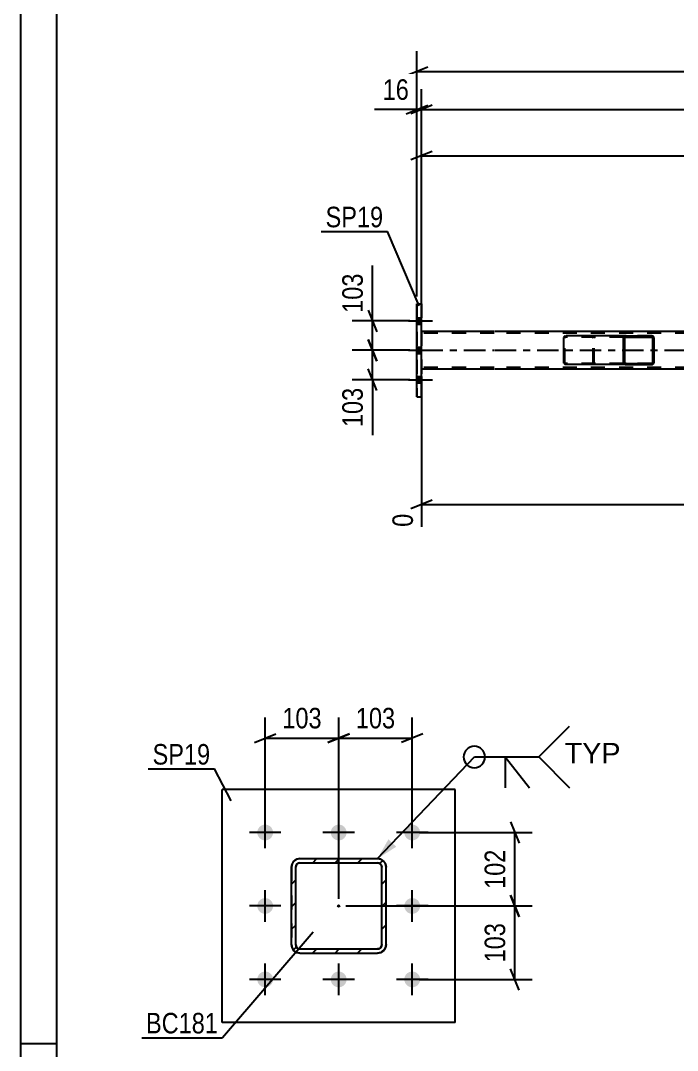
# Model space of a CAD drawing. Header units: millimetres. Extents: x 0 to 841, y 0 to 594.
# Drawn here: x 0 to 91.6, y 148.1 to 291.8 of the extents above; entities that cross this region are included whole.
import ezdxf

# ---------------------------------------------------------------- set-up
doc = ezdxf.new("R2010")
doc.units = ezdxf.units.MM
doc.linetypes.add('DXK_LINE_DOT2', pattern=[3.9198, 1.9599, -1.9599])
doc.linetypes.add('DXK_LINE_DOT3', pattern=[5.9187, 2.979, -0.9799, 0.9799, -0.9799])
doc.styles.add('Arial', font='ARIAL.TTF', dxfattribs={"height": 0.2})
doc.styles.add('Arial Narrow', font='ARIALN.TTF', dxfattribs={"height": 0.2})

# ---------------------------------------------------------------- blocks, each defined once
blk = doc.blocks.new('Unknown-814553173-1135')
at = {"color": 5, "linetype": 'Continuous'}
for p, q in [((0, 594), (0, 0)), ((5, 589), (5, 5)), ((5, 149), (0, 149))]:
    blk.add_line(p, q, dxfattribs=at)
blk = doc.blocks.new('Bolt-814553173-5711 - 5489')
at = {"linetype": 'Continuous'}
for points in [[(55.9, 249.45), (55.9, 250.33), (55.26, 250.33), (55.26, 249.45)], [(55.9, 249.45), (55.9, 250.33), (55.26, 250.33), (55.26, 249.45)], [(55.9, 249.45), (55.9, 250.33), (55.26, 250.33), (55.26, 249.45)], [(55.9, 245.35), (55.9, 246.23), (55.26, 246.23), (55.26, 245.35)], [(55.9, 245.35), (55.9, 246.23), (55.26, 246.23), (55.26, 245.35)], [(55.9, 241.25), (55.9, 242.13), (55.26, 242.13), (55.26, 241.25)], [(55.9, 241.25), (55.9, 242.13), (55.26, 242.13), (55.26, 241.25)], [(55.9, 241.25), (55.9, 242.13), (55.26, 242.13), (55.26, 241.25)]]:
    blk.add_hatch(color=1, dxfattribs=at).paths.add_polyline_path(points)
at = {"color": 1, "linetype": 'Continuous'}
for p, q in [((55.26, 250.33), (55.9, 250.33)), ((55.26, 250.33), (55.9, 250.33)), ((55.26, 250.33), (55.9, 250.33)), ((54.1, 249.89), (57.42, 249.89)), ((54.1, 249.89), (57.42, 249.89)), ((54.1, 249.89), (57.42, 249.89)), ((55.26, 249.45), (55.9, 249.45)), ((55.26, 249.45), (55.9, 249.45)), ((55.26, 249.45), (55.9, 249.45)), ((54.1, 245.79), (57.42, 245.79)), ((54.1, 245.79), (57.42, 245.79)), ((55.26, 246.23), (55.9, 246.23)), ((55.26, 246.23), (55.9, 246.23)), ((55.26, 245.35), (55.9, 245.35)), ((55.26, 245.35), (55.9, 245.35)), ((54.1, 241.69), (57.42, 241.69)), ((54.1, 241.69), (57.42, 241.69)), ((54.1, 241.69), (57.42, 241.69)), ((55.26, 242.13), (55.9, 242.13)), ((55.26, 242.13), (55.9, 242.13)), ((55.26, 242.13), (55.9, 242.13)), ((55.26, 241.25), (55.9, 241.25)), ((55.26, 241.25), (55.9, 241.25)), ((55.26, 241.25), (55.9, 241.25))]:
    blk.add_line(p, q, dxfattribs=at)
blk = doc.blocks.new('Part-814553173-5589 - 5489')
at = {"color": 2, "linetype": 'Continuous'}
for p, q in [((55.26, 252.29), (55.9, 252.29)), ((55.26, 239.29), (55.26, 252.29)), ((55.9, 239.29), (55.9, 252.29)), ((55.26, 239.29), (55.9, 239.29))]:
    blk.add_line(p, q, dxfattribs=at)
at = {"color": 7, "linetype": 'DXK_LINE_DOT2'}
for p, q in [((55.26, 252.29), (55.26, 252.29)), ((55.26, 252.29), (55.26, 239.29)), ((55.9, 252.29), (55.9, 239.29)), ((55.26, 239.29), (55.26, 239.29))]:
    blk.add_line(p, q, dxfattribs=at)
blk = doc.blocks.new('Part-814553173-5592 - 5489')
at = {"linetype": 'Continuous'}
h = blk.add_hatch(dxfattribs=at)
h.set_pattern_fill('', scale=0.7, style=0, pattern_type=0)
h.set_pattern_definition([(45, (88.3012, 247.5943), (-1.57154, 1.57154), [])])
h.paths.add_polyline_path([(88.33, 247.47), (88.3, 247.59), (88.23, 247.7), (88.12, 247.77), (87.99, 247.79), (84.41, 247.79), (84.28, 247.77), (84.17, 247.7), (84.1, 247.59), (84.07, 247.47), (84.07, 244.11), (84.1, 243.99), (84.17, 243.89), (84.28, 243.82), (84.41, 243.79), (87.99, 243.79), (88.12, 243.82), (88.23, 243.89), (88.3, 243.99), (88.33, 244.11)])
h.paths.add_polyline_path([(88.14, 244.05), (88.11, 244), (88.05, 243.96), (87.99, 243.95), (84.41, 243.95), (84.35, 243.96), (84.29, 244), (84.25, 244.05), (84.24, 244.11), (84.24, 247.47), (84.25, 247.53), (84.29, 247.59), (84.35, 247.62), (84.41, 247.63), (87.99, 247.63), (88.05, 247.62), (88.11, 247.59), (88.14, 247.53), (88.16, 247.47), (88.16, 244.11)])
at = {"color": 2, "linetype": 'Continuous'}
for p, q in [((75.72, 247.47), (75.75, 247.59)), ((75.72, 244.11), (75.72, 247.47)), ((75.93, 247.77), (76.06, 247.79)), ((84.41, 247.79), (76.06, 247.79)), ((84.1, 247.59), (84.07, 247.47)), ((84.07, 244.11), (84.07, 247.47)), ((84.24, 247.47), (84.25, 247.53)), ((84.24, 244.11), (84.24, 247.47)), ((84.25, 247.53), (84.29, 247.59)), ((84.41, 247.79), (84.28, 247.77)), ((84.29, 247.59), (84.35, 247.62)), ((84.35, 247.62), (84.41, 247.63)), ((84.41, 247.79), (87.99, 247.79)), ((84.41, 247.63), (87.99, 247.63)), ((88.12, 247.77), (87.99, 247.79)), ((87.99, 247.63), (88.05, 247.62)), ((88.05, 247.62), (88.11, 247.59)), ((88.11, 247.59), (88.14, 247.53)), ((88.14, 247.53), (88.16, 247.47)), ((88.16, 244.11), (88.16, 247.47)), ((88.33, 247.47), (88.3, 247.59)), ((88.33, 244.11), (88.33, 247.47)), ((75.75, 243.99), (75.72, 244.11)), ((76.06, 243.79), (75.93, 243.82)), ((84.41, 243.79), (76.06, 243.79)), ((84.07, 244.11), (84.1, 243.99)), ((84.25, 244.05), (84.24, 244.11)), ((84.29, 244), (84.25, 244.05)), ((84.28, 243.82), (84.41, 243.79)), ((84.35, 243.96), (84.29, 244)), ((84.41, 243.95), (84.35, 243.96)), ((84.41, 243.95), (87.99, 243.95)), ((84.41, 243.79), (87.99, 243.79)), ((88.05, 243.96), (87.99, 243.95)), ((87.99, 243.79), (88.12, 243.82)), ((88.11, 244), (88.05, 243.96)), ((88.14, 244.05), (88.11, 244)), ((88.16, 244.11), (88.14, 244.05)), ((88.3, 243.99), (88.33, 244.11))]:
    blk.add_line(p, q, dxfattribs=at)
at = {"color": 7, "linetype": 'DXK_LINE_DOT2'}
for p, q in [((75.9, 247.53), (75.89, 247.47)), ((75.89, 244.11), (75.89, 247.47)), ((75.94, 247.59), (75.9, 247.53)), ((76, 247.62), (75.94, 247.59)), ((76.06, 247.63), (76, 247.62)), ((87.99, 247.63), (76.06, 247.63)), ((79.64, 247.79), (79.77, 247.77)), ((79.7, 247.62), (79.64, 247.63)), ((79.76, 247.59), (79.7, 247.62)), ((79.79, 247.53), (79.76, 247.59)), ((79.81, 247.47), (79.79, 247.53)), ((79.81, 244.11), (79.81, 247.47)), ((79.95, 247.59), (79.98, 247.47)), ((79.98, 244.11), (79.98, 247.47)), ((87.99, 247.79), (84.41, 247.79)), ((75.89, 244.11), (75.9, 244.05)), ((75.9, 244.05), (75.94, 244)), ((75.94, 244), (76, 243.96)), ((76, 243.96), (76.06, 243.95)), ((87.99, 243.95), (76.06, 243.95)), ((79.64, 243.95), (79.7, 243.96)), ((79.77, 243.82), (79.64, 243.79)), ((79.7, 243.96), (79.76, 244)), ((79.76, 244), (79.79, 244.05)), ((79.79, 244.05), (79.81, 244.11)), ((79.98, 244.11), (79.95, 243.99)), ((87.99, 243.79), (84.41, 243.79))]:
    blk.add_line(p, q, dxfattribs=at)
at = {"color": 2, "linetype": 'Continuous'}
for centre, start, end in [((76.05, 247.46), 110.7583, 155.68), ((84.4, 247.46), 110.7583, 155.68), ((88, 247.46), 24.32, 69.2417), ((76.05, 244.13), 204.3199, 249.2417), ((84.4, 244.13), 204.32, 249.2417), ((88, 244.13), 290.7583, 335.68)]:
    blk.add_arc(centre, 0.331, start, end, dxfattribs=at)
at = {"color": 7, "linetype": 'DXK_LINE_DOT2'}
for centre, start, end in [((79.65, 247.46), 24.3199, 69.2417), ((79.65, 244.13), 290.7583, 335.68)]:
    blk.add_arc(centre, 0.331, start, end, dxfattribs=at)
blk = doc.blocks.new('Part-814553173-5661 - 5489')
at = {"color": 2, "linetype": 'Continuous'}
for p, q in [((66.02, 248.43), (55.9, 248.43)), ((728.24, 248.43), (66.12, 248.43)), ((66.02, 243.15), (55.9, 243.15)), ((158.97, 243.15), (66.12, 243.15))]:
    blk.add_line(p, q, dxfattribs=at)
at = {"color": 7, "linetype": 'DXK_LINE_DOT2'}
for p, q in [((55.9, 248.43), (55.9, 243.15)), ((66.02, 248.19), (55.9, 248.19)), ((728.24, 248.19), (66.12, 248.19)), ((66.02, 243.39), (55.9, 243.39)), ((728.24, 243.39), (66.12, 243.39))]:
    blk.add_line(p, q, dxfattribs=at)
at = {"color": 7, "linetype": 'DXK_LINE_DOT3'}
for p, q in [((55.9, 245.79), (66.02, 245.79)), ((66.12, 245.79), (728.24, 245.79))]:
    blk.add_line(p, q, dxfattribs=at)
blk = doc.blocks.new('Part-814553173-6966 - 6881')
at = {"color": 2, "linetype": 'Continuous'}
for p, q in [((60.6, 184.51), (28.1, 184.51)), ((28.1, 152.01), (28.1, 184.51)), ((60.6, 152.01), (60.6, 184.51)), ((60.6, 152.01), (28.1, 152.01))]:
    blk.add_line(p, q, dxfattribs=at)
blk = doc.blocks.new('Part-814553173-6922 - 6881')
at = {"linetype": 'Continuous'}
h = blk.add_hatch(dxfattribs=at)
h.set_pattern_fill('', scale=0.7, style=0, pattern_type=0)
h.set_pattern_definition([(45, (50.2128, 161.75), (-1.57154, 1.57154), [])])
h.paths.add_polyline_path([(49.75, 161.66), (50.21, 161.75), (50.6, 162.01), (50.86, 162.4), (50.95, 162.86), (50.95, 173.66), (50.86, 174.12), (50.6, 174.51), (50.21, 174.77), (49.75, 174.86), (38.95, 174.86), (38.49, 174.77), (38.11, 174.51), (37.84, 174.12), (37.75, 173.66), (37.75, 162.86), (37.84, 162.4), (38.11, 162.01), (38.49, 161.75), (38.95, 161.66)])
h.paths.add_polyline_path([(38.95, 162.26), (38.72, 162.3), (38.53, 162.43), (38.4, 162.63), (38.35, 162.86), (38.35, 173.66), (38.4, 173.89), (38.53, 174.08), (38.72, 174.21), (38.95, 174.26), (49.75, 174.26), (49.98, 174.21), (50.18, 174.08), (50.31, 173.89), (50.35, 173.66), (50.35, 162.86), (50.31, 162.63), (50.18, 162.43), (49.98, 162.3), (49.75, 162.26)])
blk.add_hatch(color=30, dxfattribs=at).paths.add_polyline_path([(44.35, 168.16, -1), (44.35, 168.36, -1)])
at = {"color": 7, "linetype": 'DXK_LINE_DOT2'}
for p, q in [((37.75, 173.66), (37.84, 174.12)), ((38.4, 173.89), (38.35, 173.66)), ((38.53, 174.08), (38.4, 173.89)), ((38.49, 174.77), (38.95, 174.86)), ((38.72, 174.21), (38.53, 174.08)), ((38.95, 174.26), (38.72, 174.21)), ((38.95, 174.86), (49.75, 174.86)), ((38.95, 174.26), (49.75, 174.26)), ((49.75, 174.86), (50.21, 174.77)), ((49.98, 174.21), (49.75, 174.26)), ((50.18, 174.08), (49.98, 174.21)), ((50.31, 173.89), (50.18, 174.08)), ((50.35, 173.66), (50.31, 173.89)), ((50.86, 174.12), (50.95, 173.66)), ((37.75, 173.66), (37.75, 162.86)), ((38.35, 162.86), (38.35, 173.66)), ((50.35, 162.86), (50.35, 173.66)), ((50.95, 162.86), (50.95, 173.66)), ((37.84, 162.4), (37.75, 162.86)), ((38.35, 162.86), (38.4, 162.63)), ((38.4, 162.63), (38.53, 162.43)), ((38.53, 162.43), (38.72, 162.3)), ((49.98, 162.3), (50.18, 162.43)), ((50.18, 162.43), (50.31, 162.63)), ((50.31, 162.63), (50.35, 162.86)), ((50.95, 162.86), (50.86, 162.4)), ((38.95, 161.66), (38.49, 161.75)), ((38.72, 162.3), (38.95, 162.26)), ((38.95, 162.26), (49.75, 162.26)), ((38.95, 161.66), (49.75, 161.66)), ((49.75, 162.26), (49.98, 162.3)), ((50.21, 161.75), (49.75, 161.66))]:
    blk.add_line(p, q, dxfattribs=at)
at = {"color": 2, "linetype": 'Continuous'}
for p, q in [((37.84, 174.12), (37.75, 173.66)), ((38.35, 173.66), (38.4, 173.89)), ((38.4, 173.89), (38.53, 174.08)), ((38.95, 174.86), (38.49, 174.77)), ((38.53, 174.08), (38.72, 174.21)), ((38.72, 174.21), (38.95, 174.26)), ((38.95, 174.86), (38.95, 174.86)), ((38.95, 174.86), (49.75, 174.86)), ((38.95, 174.26), (38.95, 174.26)), ((38.95, 174.26), (49.75, 174.26)), ((49.75, 174.86), (49.75, 174.86)), ((50.21, 174.77), (49.75, 174.86)), ((49.75, 174.26), (49.75, 174.26)), ((49.75, 174.26), (49.98, 174.21)), ((49.98, 174.21), (50.18, 174.08)), ((50.18, 174.08), (50.31, 173.89)), ((50.31, 173.89), (50.35, 173.66)), ((50.95, 173.66), (50.86, 174.12)), ((37.75, 173.66), (37.75, 173.66)), ((37.75, 162.86), (37.75, 173.66)), ((38.35, 173.66), (38.35, 173.66)), ((38.35, 162.86), (38.35, 173.66)), ((50.35, 173.66), (50.35, 173.66)), ((50.35, 162.86), (50.35, 173.66)), ((50.95, 173.66), (50.95, 173.66)), ((50.95, 162.86), (50.95, 173.66)), ((37.75, 162.86), (37.75, 162.86)), ((37.75, 162.86), (37.84, 162.4)), ((38.35, 162.86), (38.35, 162.86)), ((38.4, 162.63), (38.35, 162.86)), ((38.53, 162.43), (38.4, 162.63)), ((38.72, 162.3), (38.53, 162.43)), ((50.18, 162.43), (49.98, 162.3)), ((50.31, 162.63), (50.18, 162.43)), ((50.35, 162.86), (50.31, 162.63)), ((50.35, 162.86), (50.35, 162.86)), ((50.86, 162.4), (50.95, 162.86)), ((50.95, 162.86), (50.95, 162.86)), ((38.49, 161.75), (38.95, 161.66)), ((38.95, 162.26), (38.72, 162.3)), ((38.95, 162.26), (38.95, 162.26)), ((38.95, 162.26), (49.75, 162.26)), ((38.95, 161.66), (38.95, 161.66)), ((38.95, 161.66), (49.75, 161.66)), ((49.98, 162.3), (49.75, 162.26)), ((49.75, 162.26), (49.75, 162.26)), ((49.75, 161.66), (50.21, 161.75)), ((49.75, 161.66), (49.75, 161.66))]:
    blk.add_line(p, q, dxfattribs=at)
at = {"color": 7, "linetype": 'DXK_LINE_DOT3'}
blk.add_line((44.35, 168.26), (44.35, 168.26), dxfattribs=at)
at = {"color": 30, "linetype": 'DXK_LINE_DOT3'}
blk.add_line((44.35, 168.26), (44.35, 168.26), dxfattribs=at)
at = {"color": 30, "linetype": 'Continuous'}
blk.add_circle((44.35, 168.26), 0.1, dxfattribs=at)
at = {"color": 7, "linetype": 'DXK_LINE_DOT2'}
for centre, start, end in [((38.95, 173.66), 112.5, 157.5), ((49.75, 173.66), 22.5, 67.5), ((38.95, 162.86), 202.5, 247.5), ((49.75, 162.86), 292.5, 337.5)]:
    blk.add_arc(centre, 1.2, start, end, dxfattribs=at)
at = {"color": 2, "linetype": 'Continuous'}
for centre, start, end in [((38.95, 173.66), 112.5, 157.5), ((49.75, 173.66), 22.5, 67.5), ((38.95, 162.86), 202.5, 247.5), ((49.75, 162.86), 292.5, 337.5)]:
    blk.add_arc(centre, 1.2, start, end, dxfattribs=at)
blk = doc.blocks.new('Bolt-814553173-6968 - 6881')
at = {"linetype": 'Continuous'}
for points in [[(34.1, 177.41, -1), (34.1, 179.61, -1)], [(44.35, 177.41, -1), (44.35, 179.61, -1)], [(54.6, 177.41, -1), (54.6, 179.61, -1)], [(34.1, 167.16, -1), (34.1, 169.36, -1)], [(54.6, 167.16, -1), (54.6, 169.36, -1)], [(34.1, 156.91, -1), (34.1, 159.11, -1)], [(44.35, 156.91, -1), (44.35, 159.11, -1)], [(54.6, 156.91, -1), (54.6, 159.11, -1)]]:
    blk.add_hatch(color=1, dxfattribs=at).paths.add_polyline_path(points)
at = {"color": 1, "linetype": 'Continuous'}
for p, q in [((34.1, 176.31), (34.1, 180.71)), ((44.35, 176.31), (44.35, 180.71)), ((54.6, 176.31), (54.6, 180.71)), ((36.3, 178.51), (31.9, 178.51)), ((46.55, 178.51), (42.15, 178.51)), ((56.8, 178.51), (52.4, 178.51)), ((34.1, 166.06), (34.1, 170.46)), ((54.6, 166.06), (54.6, 170.46)), ((36.3, 168.26), (31.9, 168.26)), ((56.8, 168.26), (52.4, 168.26)), ((34.1, 155.81), (34.1, 160.21)), ((44.35, 155.81), (44.35, 160.21)), ((54.6, 155.81), (54.6, 160.21)), ((36.3, 158.01), (31.9, 158.01)), ((46.55, 158.01), (42.15, 158.01)), ((56.8, 158.01), (52.4, 158.01))]:
    blk.add_line(p, q, dxfattribs=at)
blk = doc.blocks.new('StraightDimension-814553173-5848 - 5489')
at = {"color": 7, "linetype": 'Continuous'}
for p, q in [((55.26, 253.29), (55.26, 287.55)), ((56.76, 285.3), (53.76, 284.1)), ((55.26, 284.7), (739.1, 284.7))]:
    blk.add_line(p, q, dxfattribs=at)
blk = doc.blocks.new('StraightDimension-814553173-9184 - 5489')
at = {"color": 7, "linetype": 'Continuous'}
for p, q in [((55.9, 251.36), (55.9, 282.24)), ((57.4, 279.99), (54.4, 278.79)), ((55.9, 279.39), (738.46, 279.39))]:
    blk.add_line(p, q, dxfattribs=at)
blk = doc.blocks.new('StraightDimension-814553173-9185 - 5489')
at = {"color": 7, "linetype": 'Continuous'}
for p, q in [((55.26, 253.29), (55.26, 282.24)), ((55.9, 251.36), (55.9, 282.24)), ((55.26, 279.39), (49.35, 279.39)), ((55.26, 279.39), (49.35, 279.39)), ((53.76, 278.79), (56.76, 279.99)), ((57.4, 279.99), (54.4, 278.79)), ((55.26, 279.39), (55.9, 279.39))]:
    blk.add_line(p, q, dxfattribs=at)
at = {"color": 0}
blk.add_wipeout([(54.74, 280.14), (54.74, 284.34), (49.88, 284.34), (49.88, 280.14)], dxfattribs=at)
at = {"color": 3, "style": 'Arial Narrow'}
blk.add_text('16', height=2.863, dxfattribs=at).set_placement((50.48, 280.74))
blk = doc.blocks.new('StraightDimension-814553173-5825 - 5489')
at = {"color": 7, "linetype": 'Continuous'}
for p, q in [((55.9, 242.15), (55.9, 221.16)), ((159.77, 233.75), (159.77, 215.67)), ((57.4, 224.88), (54.4, 223.68)), ((55.9, 224.28), (159.77, 224.28)), ((158.27, 223.68), (161.27, 224.88))]:
    blk.add_line(p, q, dxfattribs=at)
at = {"color": 0}
blk.add_wipeout([(112.09, 225.03), (112.09, 229.23), (103.58, 229.23), (103.58, 225.03)], dxfattribs=at)
at = {"color": 3, "style": 'Arial Narrow'}
blk.add_text('3786', height=2.863, dxfattribs=at).set_placement((104.18, 225.63))
at = {"color": 0, "linetype": 'Continuous'}
for points in [[(55.3, 223.58), (51.1, 223.58), (51.1, 220.56), (55.3, 220.56)], [(159.17, 223.58), (154.97, 223.58), (154.97, 215.07), (159.17, 215.07)]]:
    blk.add_wipeout(points, dxfattribs=at)
at = {"color": 3, "linetype": 'Continuous', "style": 'Arial Narrow'}
for s, height, p in [('0', 2.86, (54.7, 221.16)), ('3786', 2.863, (158.57, 215.67))]:
    blk.add_text(s, height=height, rotation=90.0002, dxfattribs=at).set_placement(p)
blk = doc.blocks.new('StraightDimension-814553173-5859 - 5489')
at = {"color": 7, "linetype": 'Continuous'}
for p, q in [((55.9, 249.43), (55.9, 275.8)), ((159.77, 257.05), (159.77, 275.8)), ((57.4, 273.55), (54.4, 272.35)), ((158.27, 272.35), (161.27, 273.55)), ((55.9, 272.95), (159.77, 272.95))]:
    blk.add_line(p, q, dxfattribs=at)
at = {"color": 0}
blk.add_wipeout([(112.09, 273.7), (112.09, 277.9), (103.58, 277.9), (103.58, 273.7)], dxfattribs=at)
at = {"color": 3, "style": 'Arial Narrow'}
blk.add_text('3786', height=2.863, dxfattribs=at).set_placement((104.18, 274.3))
blk = doc.blocks.new('StraightDimension-814553173-5944 - 5489')
at = {"color": 7, "linetype": 'Continuous'}
for p, q in [((48.46, 247.29), (49.66, 244.29)), ((54.26, 245.79), (46.21, 245.79)), ((49.06, 241.69), (49.06, 245.79)), ((49.66, 240.19), (48.46, 243.19)), ((54.26, 241.69), (46.21, 241.69)), ((49.06, 241.69), (49.06, 233.96)), ((49.06, 241.69), (49.06, 233.96))]:
    blk.add_line(p, q, dxfattribs=at)
at = {"color": 0}
blk.add_wipeout([(48.31, 241.17), (44.11, 241.17), (44.11, 234.48), (48.31, 234.48)], dxfattribs=at)
at = {"color": 3, "style": 'Arial Narrow'}
blk.add_text('103', height=2.863, rotation=90.0002, dxfattribs=at).set_placement((47.71, 235.08))
blk = doc.blocks.new('StraightDimension-814553173-5954 - 5489')
at = {"color": 7, "linetype": 'Continuous'}
for p, q in [((49.06, 249.89), (49.06, 257.63)), ((49.06, 249.89), (49.06, 257.63)), ((48.46, 251.39), (49.66, 248.39)), ((54.26, 249.89), (46.21, 249.89)), ((49.06, 245.79), (49.06, 249.89)), ((49.66, 244.29), (48.46, 247.29)), ((54.26, 245.79), (46.21, 245.79))]:
    blk.add_line(p, q, dxfattribs=at)
at = {"color": 0}
blk.add_wipeout([(48.31, 257.1), (44.11, 257.1), (44.11, 250.42), (48.31, 250.42)], dxfattribs=at)
at = {"color": 3, "style": 'Arial Narrow'}
blk.add_text('103', height=2.863, rotation=90.0002, dxfattribs=at).set_placement((47.71, 251.02))
blk = doc.blocks.new('StraightDimension-814553173-7054 - 6881')
at = {"color": 7, "linetype": 'Continuous'}
for p, q in [((68.31, 180.01), (69.51, 177.01)), ((55.6, 178.51), (71.31, 178.51)), ((68.91, 168.26), (68.91, 178.51)), ((69.51, 166.76), (68.31, 169.76)), ((45.35, 168.26), (71.31, 168.26))]:
    blk.add_line(p, q, dxfattribs=at)
at = {"color": 0}
blk.add_wipeout([(68.16, 176.73), (63.96, 176.73), (63.96, 170.04), (68.16, 170.04)], dxfattribs=at)
at = {"color": 3, "style": 'Arial Narrow'}
blk.add_text('102', height=2.863, rotation=90.0002, dxfattribs=at).set_placement((67.56, 170.64))
blk = doc.blocks.new('StraightDimension-814553173-7062 - 6881')
at = {"color": 7, "linetype": 'Continuous'}
for p, q in [((68.31, 169.76), (69.51, 166.76)), ((45.35, 168.26), (71.31, 168.26)), ((68.91, 158.01), (68.91, 168.26)), ((69.51, 156.51), (68.31, 159.51)), ((55.6, 158.01), (71.31, 158.01))]:
    blk.add_line(p, q, dxfattribs=at)
at = {"color": 0}
blk.add_wipeout([(68.16, 166.48), (63.96, 166.48), (63.96, 159.79), (68.16, 159.79)], dxfattribs=at)
at = {"color": 3, "style": 'Arial Narrow'}
blk.add_text('103', height=2.863, rotation=90.0002, dxfattribs=at).set_placement((67.56, 160.39))
blk = doc.blocks.new('StraightDimension-814553173-7071 - 6881')
at = {"color": 7, "linetype": 'Continuous'}
for p, q in [((34.1, 179.51), (34.1, 194.54)), ((44.35, 169.26), (44.35, 194.54)), ((32.6, 191.09), (35.6, 192.29)), ((34.1, 191.69), (44.35, 191.69)), ((45.85, 192.29), (42.85, 191.09))]:
    blk.add_line(p, q, dxfattribs=at)
at = {"color": 0}
blk.add_wipeout([(42.57, 192.44), (42.57, 196.64), (35.89, 196.64), (35.89, 192.44)], dxfattribs=at)
at = {"color": 3, "style": 'Arial Narrow'}
blk.add_text('103', height=2.863, dxfattribs=at).set_placement((36.49, 193.04))
blk = doc.blocks.new('StraightDimension-814553173-7079 - 6881')
at = {"color": 7, "linetype": 'Continuous'}
for p, q in [((44.35, 169.26), (44.35, 194.54)), ((54.6, 179.51), (54.6, 194.54)), ((42.85, 191.09), (45.85, 192.29)), ((44.35, 191.69), (54.6, 191.69)), ((56.1, 192.29), (53.1, 191.09))]:
    blk.add_line(p, q, dxfattribs=at)
at = {"color": 0}
blk.add_wipeout([(52.82, 192.44), (52.82, 196.64), (46.14, 196.64), (46.14, 192.44)], dxfattribs=at)
at = {"color": 3, "style": 'Arial Narrow'}
blk.add_text('103', height=2.863, dxfattribs=at).set_placement((46.74, 193.04))
blk = doc.blocks.new('Mark-814553173-5585 - 5489')
at = {"color": 0}
blk.add_wipeout([(50.56, 262.96), (50.56, 265.96), (42.52, 265.96), (42.52, 262.96)], dxfattribs=at)
blk.add_wipeout([(50.56, 262.96), (50.56, 265.96), (42.52, 265.96), (42.52, 262.96)], dxfattribs=at)
at = {"color": 30, "linetype": 'Continuous'}
for p in [(41.92, 262.36), (55.55, 252.02)]:
    blk.add_line(p, (51.16, 262.36), dxfattribs=at)
at = {"color": 3, "style": 'Arial Narrow'}
blk.add_text('SP19', height=2.863, dxfattribs=at).set_placement((42.52, 262.96))
blk = doc.blocks.new('Mark-814553173-6918 - 6881')
at = {"color": 0}
blk.add_wipeout([(27.53, 150.48), (27.53, 153.48), (17.48, 153.48), (17.48, 150.48)], dxfattribs=at)
blk.add_wipeout([(27.53, 150.48), (27.53, 153.48), (17.48, 153.48), (17.48, 150.48)], dxfattribs=at)
at = {"color": 30, "linetype": 'Continuous'}
for p in [(40.81, 164.62), (16.88, 149.88)]:
    blk.add_line(p, (28.13, 149.88), dxfattribs=at)
at = {"color": 3, "style": 'Arial Narrow'}
blk.add_text('BC181', height=2.863, dxfattribs=at).set_placement((17.48, 150.48))
blk = doc.blocks.new('Mark-814553173-6962 - 6881')
at = {"color": 0}
blk.add_wipeout([(26.44, 187.99), (26.44, 190.99), (18.4, 190.99), (18.4, 187.99)], dxfattribs=at)
blk.add_wipeout([(26.44, 187.99), (26.44, 190.99), (18.4, 190.99), (18.4, 187.99)], dxfattribs=at)
at = {"color": 30, "linetype": 'Continuous'}
for p in [(17.8, 187.39), (29.35, 182.92)]:
    blk.add_line(p, (27.04, 187.39), dxfattribs=at)
at = {"color": 3, "style": 'Arial Narrow'}
blk.add_text('SP19', height=2.863, dxfattribs=at).set_placement((18.4, 187.99))
blk = doc.blocks.new('WeldMark-814553173-7087 - 6881')
at = {"linetype": 'Continuous'}
blk.add_hatch(color=30, dxfattribs=at).paths.add_polyline_path([(52.37, 176.52), (49.75, 174.86), (51.28, 177.55)])
at = {"color": 30, "linetype": 'Continuous'}
for p, q in [((49.75, 174.86), (63.26, 189.05)), ((63.26, 189.05), (72.26, 189.05))]:
    blk.add_line(p, q, dxfattribs=at)
at = {"color": 3, "linetype": 'Continuous'}
for q in [(70.97, 184.76), (67.54, 184.76)]:
    blk.add_line((67.54, 189.05), q, dxfattribs=at)
for start, end in [(90, 270), (270, 90)]:
    blk.add_arc((63.26, 189.05), 1.5, start, end, dxfattribs=at)
at = {"color": 0, "linetype": 'Continuous'}
blk.add_wipeout([(83.63, 188.15), (83.63, 191.15), (75.86, 191.15), (75.86, 188.15)], dxfattribs=at)
blk.add_wipeout([(83.63, 188.15), (83.63, 191.15), (75.86, 191.15), (75.86, 188.15)], dxfattribs=at)
at = {"color": 3, "linetype": 'Continuous'}
for q in [(76.54, 193.33), (76.54, 184.76)]:
    blk.add_line((72.26, 189.05), q, dxfattribs=at)
at = {"color": 3, "linetype": 'Continuous', "style": 'Arial'}
blk.add_text('TYP', height=2.865, dxfattribs=at).set_placement((75.86, 188.15))

msp = doc.modelspace()

# ---------------------------------------------------------------- block references
for name in ['Unknown-814553173-1135', 'Part-814553173-5589 - 5489', 'Bolt-814553173-5711 - 5489', 'Part-814553173-5661 - 5489', 'Part-814553173-5592 - 5489', 'Part-814553173-6966 - 6881', 'Bolt-814553173-6968 - 6881', 'Part-814553173-6922 - 6881']:
    msp.add_blockref(name, (0, 0))

# ---------------------------------------------------------------- next in the draw order: block references
for name in ['StraightDimension-814553173-5848 - 5489', 'StraightDimension-814553173-5825 - 5489', 'Mark-814553173-6962 - 6881', 'StraightDimension-814553173-7054 - 6881', 'Mark-814553173-6918 - 6881']:
    msp.add_blockref(name, (0, 0))

# ---------------------------------------------------------------- next in the draw order: block references
for name in ['StraightDimension-814553173-9184 - 5489', 'StraightDimension-814553173-5944 - 5489', 'StraightDimension-814553173-7062 - 6881']:
    msp.add_blockref(name, (0, 0))

# ---------------------------------------------------------------- next in the draw order: block references
for name in ['StraightDimension-814553173-9185 - 5489', 'StraightDimension-814553173-7071 - 6881']:
    msp.add_blockref(name, (0, 0))

# ---------------------------------------------------------------- next in the draw order: block references
for name in ['StraightDimension-814553173-5859 - 5489', 'StraightDimension-814553173-7079 - 6881']:
    msp.add_blockref(name, (0, 0))

# ---------------------------------------------------------------- next in the draw order: block references
for name in ['StraightDimension-814553173-5954 - 5489', 'WeldMark-814553173-7087 - 6881']:
    msp.add_blockref(name, (0, 0))

# ---------------------------------------------------------------- next in the draw order: block references
msp.add_blockref('Mark-814553173-5585 - 5489', (0, 0))

doc.saveas('drawing.dxf')
